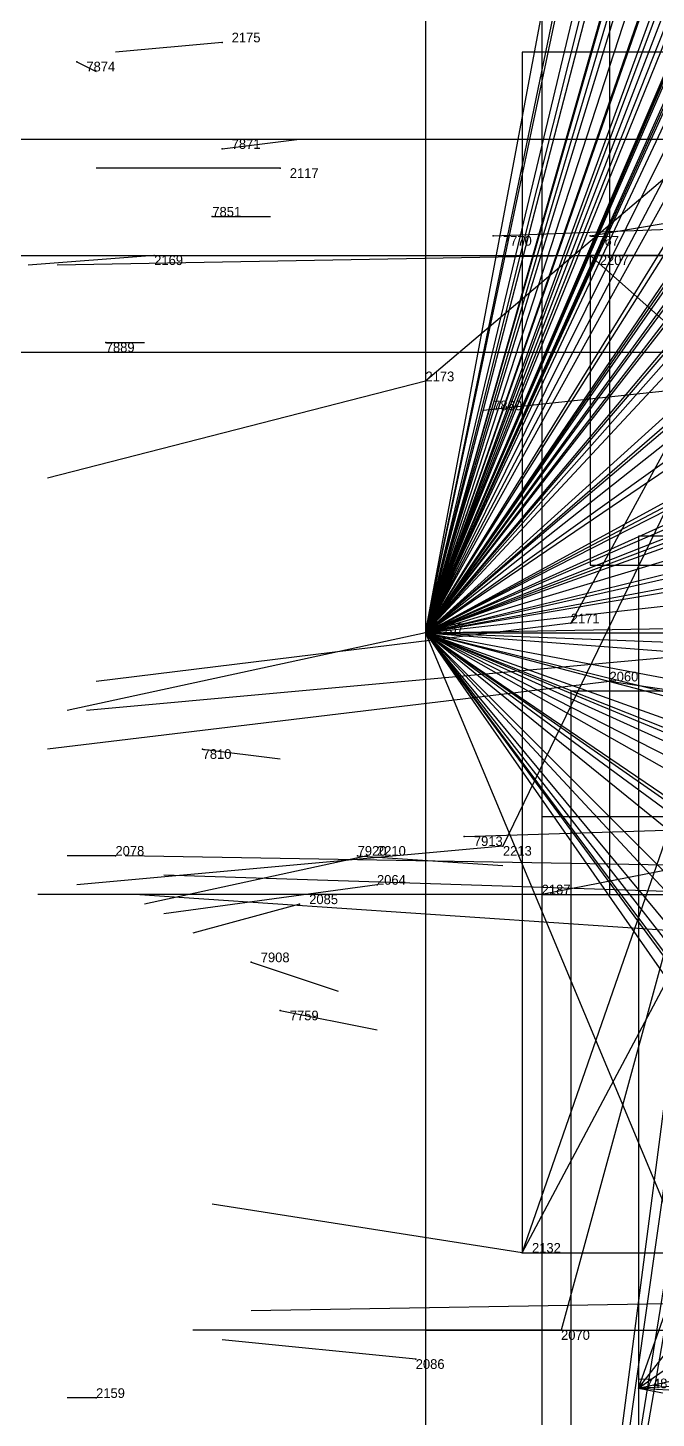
# Model space of a CAD drawing. Extents: x -0.07 to 1.1, y -0.07 to 1.1.
# Drawn here: x 0.906 to 0.9708, y 0.5669 to 0.7105 of the extents above; entities that cross this region are included whole.
import ezdxf

# ---------------------------------------------------------------- set-up
doc = ezdxf.new("R2010")
doc.units = 0
for name, color, linetype in [('Clients', 3, 'CONTINUOUS'), ('Facilities', 3, 'CONTINUOUS'), ('Facilities_lines', 3, 'CONTINUOUS'), ('Min_max_boxes', 1, 'CONTINUOUS'), ('Normals', 1, 'CONTINUOUS'), ('Source_points', 5, 'CONTINUOUS'), ('Text', 3, 'CONTINUOUS')]:
    doc.layers.add(name, color=color, linetype=linetype)

msp = doc.modelspace()

# ---------------------------------------------------------------- linework, layer by layer
at = {"layer": 'Clients', "color": 5}
for p in [(0.964, 0.687), (0.947, 0.674), (0.962, 0.649), (0.966, 0.643), (0.955, 0.626), (0.959, 0.621), (0.961, 0.576)]:
    msp.add_point(p, dxfattribs=at)
at = {"layer": 'Facilities', "color": 3}
for p in [(0.926, 0.709), (0.911, 0.707, 1), (0.926, 0.698, 1), (0.932, 0.696), (0.925, 0.691, 1), (0.954, 0.689, 1), (0.964, 0.689, 1), (0.919, 0.687), (0.914, 0.678, 1), (0.953, 0.671, 1), (0.947, 0.648), (0.924, 0.636, 1), (0.951, 0.627, 1), (0.915, 0.625), (0.94, 0.625, 1), (0.941, 0.625), (0.942, 0.622), (0.934, 0.62), (0.929, 0.614, 1), (0.932, 0.609, 1), (0.957, 0.584), (0.946, 0.573), (0.913, 0.569), (0.969, 0.57, 1)]:
    msp.add_point(p, dxfattribs=at)
at = {"layer": 'Facilities_lines', "color": 3}
for p, q in [((0.947, 0.648), (0.999, 0.899)), ((0.947, 0.648), (0.995, 0.875)), ((0.947, 0.648), (0.989, 0.872)), ((0.947, 0.648), (1, 0.859, 0.169)), ((0.947, 0.648), (1, 0.834, 0.098)), ((0.947, 0.648), (1, 0.833, 0.085)), ((0.947, 0.648), (0.994, 0.829)), ((0.947, 0.648), (0.99, 0.828)), ((0.947, 0.648), (1, 0.827, 0.018)), ((0.947, 0.648), (1, 0.821, 0.015)), ((0.947, 0.648), (1, 0.811, 0.007)), ((0.947, 0.648), (0.993, 0.809)), ((0.947, 0.648), (1, 0.801, 0.109)), ((0.947, 0.648), (1, 0.8, 0.115)), ((0.947, 0.648), (1, 0.793, 0.114)), ((0.947, 0.648), (1, 0.793, 0.133)), ((0.947, 0.648), (1, 0.79, 0.111)), ((0.947, 0.648), (1, 0.786, 0.076)), ((0.947, 0.648), (1, 0.782, 0.128)), ((0.947, 0.648), (1, 0.779, 0.163)), ((0.947, 0.648), (1, 0.772, 0.126)), ((0.947, 0.648), (1, 0.771, 0.135)), ((0.947, 0.648), (1, 0.77, 0.012)), ((0.947, 0.648), (1, 0.766, 0.126)), ((0.947, 0.648), (1, 0.765, 0.119)), ((0.947, 0.648), (1, 0.764, 0.072)), ((0.947, 0.648), (1, 0.761, 0.122)), ((0.947, 0.648), (0.995, 0.76)), ((0.959, 0.502), (1, 0.757, 0.127)), ((0.947, 0.648), (1, 0.755, 0.202)), ((0.947, 0.648), (1, 0.755, 0.082)), ((0.947, 0.648), (1, 0.749, 0.223)), ((0.947, 0.648), (1, 0.744, 0.131)), ((0.959, 0.502), (1, 0.741, 0.104)), ((0.947, 0.648), (1, 0.734, 0.032)), ((0.947, 0.648), (1, 0.732, 0.075)), ((0.947, 0.648), (1, 0.726, 0.082)), ((0.947, 0.648), (1, 0.726, 0.102)), ((0.947, 0.648), (1, 0.725, 0.192)), ((0.947, 0.648), (1, 0.724, 0.253)), ((0.947, 0.648), (1, 0.721, 0.219)), ((0.947, 0.648), (1, 0.72, 0.12)), ((1, 0.719, 0.035), (0.947, 0.674)), ((1, 0.719, 0.035), (0.955, 0.626)), ((1, 0.719, 0.035), (0.961, 0.576)), ((1, 0.719, 0.035), (0.962, 0.649)), ((0.947, 0.648), (1, 0.717, 0.288)), ((0.947, 0.648), (1, 0.716, 0.097)), ((0.947, 0.648), (1, 0.711, 0.087)), ((0.947, 0.648), (1, 0.71, 0.074)), ((0.947, 0.648), (1, 0.708, 0.109)), ((0.957, 0.584), (1, 0.708, 0.198)), ((0.947, 0.648), (1, 0.705, 0.264)), ((0.959, 0.502), (0.985, 0.702)), ((0.947, 0.648), (1, 0.696, 0.266)), ((0.947, 0.648), (1, 0.694, 0.169)), ((0.947, 0.648), (1, 0.693, 0.271)), ((0.959, 0.502), (0.986, 0.692)), ((0.947, 0.648), (1, 0.69, 0.076)), ((1, 0.655, 0.063), (0.964, 0.687)), ((0.947, 0.648), (1, 0.686, 0.254)), ((0.947, 0.648), (1, 0.684, 0.294)), ((0.947, 0.648), (1, 0.677, 0.004)), ((0.947, 0.648), (1, 0.676, 0.289)), ((0.947, 0.648), (1, 0.675, 0.201)), ((0.947, 0.648), (1, 0.672, 0.056)), ((0.947, 0.648), (1, 0.671, 0.045)), ((0.947, 0.648), (1, 0.671, 0.088)), ((0.947, 0.648), (1, 0.671, 0.261)), ((0.947, 0.648), (1, 0.671, 0.315)), ((0.947, 0.648), (1, 0.669, 0.121)), ((0.947, 0.648), (1, 0.668, 0.055)), ((0.947, 0.648), (1, 0.667, 0.255)), ((0.957, 0.584), (1, 0.665, 0.171)), ((0.947, 0.648), (1, 0.664, 0.122)), ((0.947, 0.648), (1, 0.661, 0.22)), ((0.947, 0.648), (1, 0.661, 0.365)), ((0.947, 0.648), (1, 0.66, 0.382)), ((0.947, 0.648), (1, 0.658, 0.133)), ((0.947, 0.648), (1, 0.658, 0.284)), ((0.969, 0.57, 1), (1, 0.658, 0.814)), ((0.947, 0.648), (1, 0.657, 0.115)), ((0.947, 0.648), (1, 0.654, 0.087)), ((0.947, 0.648), (1, 0.649, 0.266)), ((0.947, 0.648), (1, 0.635, 0.201)), ((0.947, 0.648), (1, 0.611, 0.009)), ((0.947, 0.648), (1, 0.621, 0.13)), ((0.947, 0.648), (1, 0.646, 0.199)), ((0.947, 0.648), (1, 0.624, 0.247)), ((0.947, 0.648), (1, 0.634, 0.139)), ((0.947, 0.648), (1, 0.595, 0.014)), ((0.947, 0.648), (1, 0.605, 0.197)), ((0.947, 0.648), (1, 0.521, 0.042)), ((0.947, 0.648), (1, 0.627, 0.099)), ((0.947, 0.648), (1, 0.648, 0.229)), ((0.947, 0.648), (1, 0.584, 0.129)), ((0.947, 0.648), (1, 0.576, 0.258)), ((0.947, 0.648), (1, 0.646, 0.398)), ((0.947, 0.648), (1, 0.591, 0.286)), ((0.947, 0.648), (1, 0.572, 0.275)), ((0.947, 0.648), (1, 0.629, 0.33)), ((0.947, 0.648), (1, 0.609, 0.334)), ((0.947, 0.648), (1, 0.626, 0.304)), ((0.947, 0.648), (1, 0.644, 0.324)), ((0.947, 0.648), (1, 0.58, 0.361)), ((0.947, 0.648), (1, 0.577, 0.351)), ((0.947, 0.648), (1, 0.612, 0.3)), ((0.947, 0.648), (1, 0.635, 0.263)), ((0.947, 0.648), (1, 0.621, 0.27)), ((0.947, 0.648), (1, 0.638, 0.29)), ((0.947, 0.648), (1, 0.618, 0.38)), ((1, 0.638, 0.081), (0.966, 0.643)), ((1, 0.629, 0.049), (0.959, 0.621)), ((0.969, 0.57, 1), (1, 0.61, 0.76)), ((0.969, 0.57, 1), (1, 0.592, 0.793)), ((0.969, 0.57, 1), (1, 0.577, 0.798)), ((0.969, 0.57, 1), (1, 0.572, 0.794)), ((0.969, 0.57, 1), (1, 0.564, 0.792))]:
    msp.add_line(p, q, dxfattribs=at)
at = {"layer": 'Min_max_boxes', "color": 1}
for p, q in [((0.947, 0.899), (0.947, 0.521)), ((0.947, 0.899, 0.398), (0.947, 0.521, 0.398)), ((0.959, 0.757), (0.959, 0.429)), ((0.959, 0.757, 0.496), (0.959, 0.429, 0.496)), ((0.966, 0.757), (0.966, 0.621)), ((0.966, 0.757, 0.234), (0.966, 0.621, 0.234)), ((0.947, 0.719), (0.947, 0.576)), ((0.947, 0.719, 0.035), (0.947, 0.576, 0.035)), ((1, 0.708), (0.957, 0.708)), ((0.957, 0.708), (0.957, 0.584)), ((1, 0.708, 0.198), (0.957, 0.708, 0.198)), ((0.957, 0.708, 0.198), (0.957, 0.584, 0.198)), ((0.957, 0.708), (0.957, 0.708, 0.198)), ((0.827, 0.699, 0.378), (1, 0.699, 0.378)), ((0.827, 0.699, 0.496), (1, 0.699, 0.496)), ((0.794, 0.687, 0.358), (1, 0.687, 0.358)), ((0.794, 0.687, 0.46), (1, 0.687, 0.46)), ((1, 0.687), (0.964, 0.687)), ((0.964, 0.687), (0.964, 0.655)), ((1, 0.687, 0.063), (0.964, 0.687, 0.063)), ((0.964, 0.687, 0.063), (0.964, 0.655, 0.063)), ((0.964, 0.687), (0.964, 0.687, 0.063)), ((0.848, 0.677, 0.546), (1, 0.677, 0.546)), ((0.848, 0.677, 0.673), (1, 0.677, 0.673)), ((1, 0.658, 0.76), (0.969, 0.658, 0.76)), ((0.969, 0.658, 0.76), (0.969, 0.564, 0.76)), ((1, 0.658, 1), (0.969, 0.658, 1)), ((0.969, 0.658, 1), (0.969, 0.564, 1)), ((0.969, 0.658, 0.76), (0.969, 0.658, 1)), ((0.964, 0.655), (1, 0.655)), ((0.964, 0.655, 0.063), (1, 0.655, 0.063)), ((0.964, 0.655), (0.964, 0.655, 0.063)), ((1, 0.642, 0.768), (0.962, 0.642, 0.768)), ((0.962, 0.642, 0.768), (0.962, 0.35, 0.768)), ((1, 0.642, 1), (0.962, 0.642, 1)), ((0.962, 0.642, 1), (0.962, 0.35, 1)), ((0.962, 0.642, 0.768), (0.962, 0.642, 1)), ((1, 0.629), (0.959, 0.629)), ((0.959, 0.629), (0.959, 0.621)), ((1, 0.629, 0.049), (0.959, 0.629, 0.049)), ((0.959, 0.629, 0.049), (0.959, 0.621, 0.049)), ((0.959, 0.629), (0.959, 0.629, 0.049)), ((0.959, 0.621), (1, 0.621)), ((0.959, 0.621, 0.049), (1, 0.621, 0.049)), ((0.959, 0.621), (0.959, 0.621, 0.049)), ((0.966, 0.621), (1, 0.621)), ((0.966, 0.621, 0.234), (1, 0.621, 0.234)), ((0.966, 0.621), (0.966, 0.621, 0.234)), ((0.957, 0.584), (1, 0.584)), ((0.957, 0.584, 0.198), (1, 0.584, 0.198)), ((0.957, 0.584), (0.957, 0.584, 0.198)), ((0.947, 0.576), (1, 0.576)), ((0.947, 0.576, 0.035), (1, 0.576, 0.035)), ((0.947, 0.576), (0.947, 0.576, 0.035))]:
    msp.add_line(p, q, dxfattribs=at)
at = {"layer": 'Normals', "color": 1}
for p, q in [((0.926, 0.709), (0.915, 0.708, 0.099)), ((0.911, 0.707, 1), (0.913, 0.706, 1.1)), ((0.926, 0.698, 1), (0.934, 0.699, 1.1)), ((0.932, 0.696), (0.913, 0.696, 0.098)), ((0.964, 0.689, 1), (0.993, 0.694, 1.096)), ((0.925, 0.691, 1), (0.931, 0.691, 1.1)), ((0.954, 0.689, 1), (0.98, 0.69, 1.097)), ((0.919, 0.687), (0.906, 0.686, 0.099)), ((0.964, 0.687), (0.909, 0.686, 0.083)), ((0.914, 0.678, 1), (0.918, 0.678, 1.1)), ((0.947, 0.674), (0.908, 0.664, 0.092)), ((0.953, 0.671, 1), (0.981, 0.674, 1.096)), ((0.947, 0.648), (0.91, 0.64, 0.092)), ((0.962, 0.649), (0.913, 0.643, 0.087)), ((0.978, 0.646), (0.912, 0.64, 0.075)), ((0.966, 0.643), (0.908, 0.636, 0.081)), ((0.924, 0.636, 1), (0.932, 0.635, 1.1)), ((0.951, 0.627, 1), (0.984, 0.628, 1.095)), ((0.915, 0.625), (0.91, 0.625, 0.1)), ((0.955, 0.626), (0.911, 0.622, 0.09)), ((0.974, 0.624), (0.916, 0.625, 0.081)), ((0.941, 0.625), (0.918, 0.62, 0.097)), ((0.94, 0.625, 1), (0.955, 0.624, 1.099)), ((0.981, 0.621), (0.92, 0.623, 0.079)), ((0.942, 0.622), (0.92, 0.619, 0.098)), ((0.959, 0.621), (0.907, 0.621, 0.086)), ((0.976, 0.617), (0.917, 0.621, 0.08)), ((0.934, 0.62), (0.923, 0.617, 0.099)), ((0.929, 0.614, 1), (0.938, 0.611, 1.1)), ((0.932, 0.609, 1), (0.942, 0.607, 1.1)), ((0.957, 0.584), (0.925, 0.589, 0.095)), ((0.989, 0.579), (0.929, 0.578, 0.08)), ((0.961, 0.576), (0.923, 0.576, 0.092)), ((0.946, 0.573), (0.926, 0.575, 0.098)), ((0.913, 0.569), (0.91, 0.569, 0.1)), ((0.969, 0.57, 1), (1.008, 0.568, 1.092))]:
    msp.add_line(p, q, dxfattribs=at)
at = {"layer": 'Source_points', "color": 5}
for p in [(0.926, 0.709), (0.911, 0.707, 1), (0.926, 0.698, 1), (0.932, 0.696), (0.925, 0.691, 1), (0.954, 0.689, 1), (0.964, 0.689, 1), (0.919, 0.687), (0.964, 0.687), (0.914, 0.678, 1), (0.947, 0.674), (0.953, 0.671, 1), (0.947, 0.648), (0.962, 0.649), (0.966, 0.643), (0.924, 0.636, 1), (0.951, 0.627, 1), (0.915, 0.625), (0.94, 0.625, 1), (0.941, 0.625), (0.955, 0.626), (0.942, 0.622), (0.959, 0.621), (0.934, 0.62), (0.929, 0.614, 1), (0.932, 0.609, 1), (0.957, 0.584), (0.961, 0.576), (0.946, 0.573), (0.913, 0.569), (0.969, 0.57, 1)]:
    msp.add_point(p, dxfattribs=at)

# ---------------------------------------------------------------- texts
at = {"layer": 'Text', "color": 3}
for s, p in [('2175', (0.927, 0.709)), ('7874', (0.912, 0.706, 1)), ('7871', (0.927, 0.698, 1)), ('2117', (0.933, 0.695)), ('7851', (0.925, 0.691, 1)), ('7770', (0.955, 0.688, 1)), ('7767', (0.964, 0.688, 1)), ('2169', (0.919, 0.686)), ('2207', (0.965, 0.686)), ('7889', (0.914, 0.677, 1)), ('2173', (0.947, 0.674)), ('7860', (0.954, 0.671, 1)), ('2171', (0.962, 0.649)), ('2137', (0.948, 0.648)), ('2060', (0.966, 0.643)), ('7810', (0.924, 0.635, 1)), ('7913', (0.952, 0.626, 1)), ('2078', (0.915, 0.625)), ('7920', (0.94, 0.625, 1)), ('2210', (0.942, 0.625)), ('2213', (0.955, 0.625)), ('2064', (0.942, 0.622)), ('2187', (0.959, 0.621)), ('2085', (0.935, 0.62)), ('7908', (0.93, 0.614, 1)), ('7759', (0.933, 0.608, 1)), ('2132', (0.958, 0.584)), ('2070', (0.961, 0.575)), ('2086', (0.946, 0.572)), ('7748', (0.969, 0.57, 1)), ('2159', (0.913, 0.569))]:
    msp.add_text(s, height=0.001, dxfattribs=at).set_placement(p)

doc.saveas('drawing.dxf')
